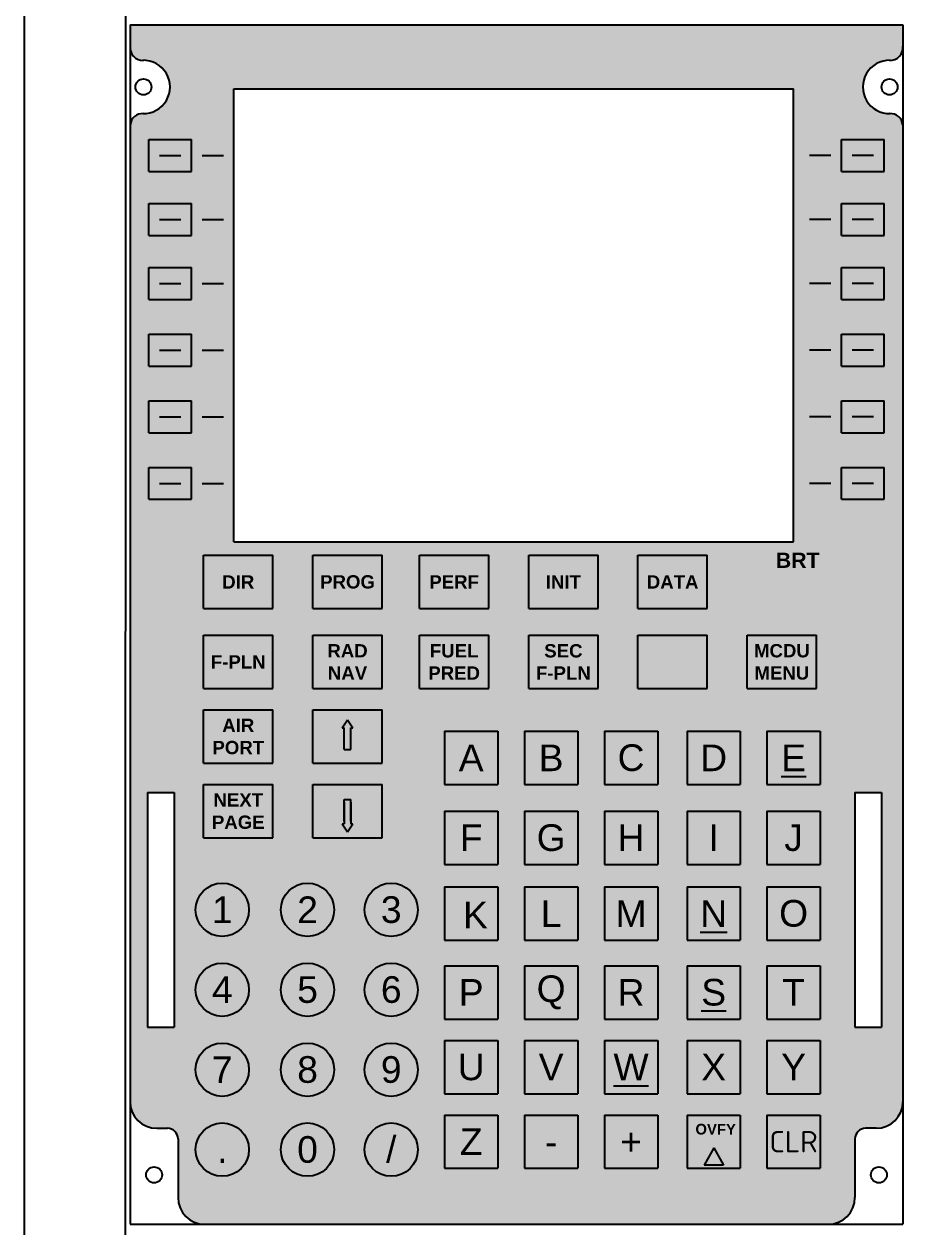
# Model space of a CAD drawing. Header units: millimetres. Extents: x 1492 to 7903, y -55 to 3601.
# Drawn here: x 2244.1 to 2409, y 513.1 to 738.7 of the extents above; entities that cross this region are included whole.
import ezdxf

# ---------------------------------------------------------------- set-up
doc = ezdxf.new("R2010")
doc.units = ezdxf.units.MM
doc.styles.get("Standard").update_dxf_attribs({"font": 'sanss___.ttf'})

msp = doc.modelspace()

# ---------------------------------------------------------------- hatches: boundary and pattern name
at = {"true_color": 0x6d7c87}
h = msp.add_hatch(color=8, dxfattribs=at)
h.dxf.hatch_style = 1
h.paths.add_polyline_path([(2408.95, 719.73, 0.382702), (2406.58, 721.92, -1.025802), (2406.58, 731.91, 0.382702), (2408.95, 734.1), (2408.95, 738.56), (2263.95, 738.56), (2263.95, 734.1, 0.382702), (2266.32, 731.91, -1.025802), (2266.32, 721.92, 0.382702), (2263.95, 719.73), (2263.95, 536.56, 0.414214), (2268.95, 531.56), (2270.95, 531.56, -0.414214), (2272.95, 529.56), (2272.95, 518.56, 0.414214), (2277.95, 513.56), (2394.95, 513.56, 0.414214), (2399.95, 518.56), (2399.95, 529.56, -0.414214), (2401.95, 531.56), (2403.95, 531.56, 0.414214), (2408.95, 536.56)])
h.paths.add_polyline_path([(2277.75, 639.06), (2290.75, 639.06), (2290.75, 629.06), (2277.75, 629.06)], flags=16)
h.paths.add_polyline_path([(2267.45, 649.56), (2267.45, 655.56), (2275.45, 655.56), (2275.45, 649.56)], flags=16)
h.paths.add_polyline_path([(2283.45, 641.56), (2283.45, 726.56), (2388.45, 726.56), (2388.45, 641.56)], flags=16)
h.paths.add_polyline_path([(2277.75, 624.06), (2290.75, 624.06), (2290.75, 614.06), (2277.75, 614.06)], flags=16)
h.paths.add_polyline_path([(2267.45, 662.06), (2267.45, 668.06), (2275.45, 668.06), (2275.45, 662.06)], flags=16)
h.paths.add_polyline_path([(2298.25, 639.06), (2311.25, 639.06), (2311.25, 629.06), (2298.25, 629.06)], flags=16)
h.paths.add_polyline_path([(2277.75, 610.06), (2290.75, 610.06), (2290.75, 600.06), (2277.75, 600.06)], flags=16)
h.paths.add_polyline_path([(2298.25, 624.06), (2311.25, 624.06), (2311.25, 614.06), (2298.25, 614.06)], flags=16)
h.paths.add_polyline_path([(2267.45, 674.56), (2267.45, 680.56), (2275.45, 680.56), (2275.45, 674.56)], flags=16)
h.paths.add_polyline_path([(2298.25, 610.06), (2311.25, 610.06), (2311.25, 600.06), (2298.25, 600.06)], flags=16)
h.paths.add_polyline_path([(2277.75, 596.06), (2290.75, 596.06), (2290.75, 586.06), (2277.75, 586.06)], flags=16)
h.paths.add_polyline_path([(2272.25, 594.56), (2272.25, 550.56), (2267.25, 550.56), (2267.25, 594.56)], flags=16)
h.paths.add_polyline_path([(2304.76, 608.19), (2305.77, 606.7), (2305.39, 606.7), (2305.39, 602.65), (2304.13, 602.65), (2304.13, 606.7), (2303.75, 606.7)], flags=0)
h.paths.add_polyline_path([(2267.45, 687.06), (2267.45, 693.06), (2275.45, 693.06), (2275.45, 687.06)], flags=16)
h.paths.add_polyline_path([(2318.25, 639.06), (2331.25, 639.06), (2331.25, 629.06), (2318.25, 629.06)], flags=16)
h.paths.add_polyline_path([(2318.25, 624.06), (2331.25, 624.06), (2331.25, 614.06), (2318.25, 614.06)], flags=16)
h.paths.add_polyline_path([(2298.25, 596.06), (2311.25, 596.06), (2311.25, 586.06), (2298.25, 586.06)], flags=16)
h.paths.add_polyline_path([(2304.13, 593.23), (2305.38, 593.23), (2305.38, 589.18), (2305.38, 588.68), (2305.77, 588.68), (2304.75, 587.19), (2303.74, 588.68), (2304.13, 588.68), (2304.13, 592.73)], flags=0)
h.paths.add_polyline_path([(2267.45, 699.06), (2267.45, 705.06), (2275.45, 705.06), (2275.45, 699.06)], flags=16)
h.paths.add_polyline_path([(2322.95, 606.06), (2332.95, 606.06), (2332.95, 596.06), (2322.95, 596.06)], flags=16)
h.paths.add_polyline_path([(2286.25, 572.56, -1), (2276.25, 572.56, -1)], flags=16)
h.paths.add_polyline_path([(2302.25, 572.56, -1), (2292.25, 572.56, -1)], flags=16)
h.paths.add_polyline_path([(2338.75, 639.06), (2351.75, 639.06), (2351.75, 629.06), (2338.75, 629.06)], flags=16)
h.paths.add_polyline_path([(2338.75, 624.06), (2351.75, 624.06), (2351.75, 614.06), (2338.75, 614.06)], flags=16)
h.paths.add_polyline_path([(2322.95, 591.06), (2332.95, 591.06), (2332.95, 581.06), (2322.95, 581.06)], flags=16)
h.paths.add_polyline_path([(2267.45, 711.06), (2267.45, 717.06), (2275.45, 717.06), (2275.45, 711.06)], flags=16)
h.paths.add_polyline_path([(2317.95, 572.56, -1), (2307.95, 572.56, -1)], flags=16)
h.paths.add_polyline_path([(2337.95, 606.06), (2347.95, 606.06), (2347.95, 596.06), (2337.95, 596.06)], flags=16)
h.paths.add_polyline_path([(2286.25, 557.56, -1), (2276.25, 557.56, -1)], flags=16)
h.paths.add_polyline_path([(2302.25, 557.56, -1), (2292.25, 557.56, -1)], flags=16)
h.paths.add_polyline_path([(2322.95, 576.86), (2332.95, 576.86), (2332.95, 566.86), (2322.95, 566.86)], flags=16)
h.paths.add_polyline_path([(2337.95, 591.06), (2347.95, 591.06), (2347.95, 581.06), (2337.95, 581.06)], flags=16)
h.paths.add_polyline_path([(2317.95, 557.56, -1), (2307.95, 557.56, -1)], flags=16)
h.paths.add_polyline_path([(2352.95, 606.06), (2362.95, 606.06), (2362.95, 596.06), (2352.95, 596.06)], flags=16)
h.paths.add_polyline_path([(2359.25, 639.06), (2372.25, 639.06), (2372.25, 629.06), (2359.25, 629.06)], flags=16)
h.paths.add_polyline_path([(2359.25, 624.06), (2372.25, 624.06), (2372.25, 614.06), (2359.25, 614.06)], flags=16)
h.paths.add_polyline_path([(2286.25, 542.56, -1), (2276.25, 542.56, -1)], flags=16)
h.paths.add_polyline_path([(2337.95, 576.86), (2347.95, 576.86), (2347.95, 566.86), (2337.95, 566.86)], flags=16)
h.paths.add_polyline_path([(2322.95, 562.06), (2332.95, 562.06), (2332.95, 552.06), (2322.95, 552.06)], flags=16)
h.paths.add_polyline_path([(2302.25, 542.56, -1), (2292.25, 542.56, -1)], flags=16)
h.paths.add_polyline_path([(2352.95, 591.06), (2362.95, 591.06), (2362.95, 581.06), (2352.95, 581.06)], flags=16)
h.paths.add_polyline_path([(2317.95, 542.56, -1), (2307.95, 542.56, -1)], flags=16)
h.paths.add_polyline_path([(2337.95, 562.06), (2347.95, 562.06), (2347.95, 552.06), (2337.95, 552.06)], flags=16)
h.paths.add_polyline_path([(2352.95, 576.86), (2362.95, 576.86), (2362.95, 566.86), (2352.95, 566.86)], flags=16)
h.paths.add_polyline_path([(2368.45, 606.06), (2378.45, 606.06), (2378.45, 596.06), (2368.45, 596.06)], flags=16)
h.paths.add_polyline_path([(2322.95, 548.06), (2332.95, 548.06), (2332.95, 538.06), (2322.95, 538.06)], flags=16)
h.paths.add_polyline_path([(2286.25, 527.56, -1), (2276.25, 527.56, -1)], flags=16)
h.paths.add_polyline_path([(2368.45, 591.06), (2378.45, 591.06), (2378.45, 581.06), (2368.45, 581.06)], flags=16)
h.paths.add_polyline_path([(2302.25, 527.56, -1), (2292.25, 527.56, -1)], flags=16)
h.paths.add_polyline_path([(2379.75, 624.06), (2392.75, 624.06), (2392.75, 614.06), (2379.75, 614.06)], flags=16)
h.paths.add_polyline_path([(2352.95, 562.06), (2362.95, 562.06), (2362.95, 552.06), (2352.95, 552.06)], flags=16)
h.paths.add_polyline_path([(2337.95, 548.06), (2347.95, 548.06), (2347.95, 538.06), (2337.95, 538.06)], flags=16)
h.paths.add_polyline_path([(2317.95, 527.56, -1), (2307.95, 527.56, -1)], flags=16)
h.paths.add_polyline_path([(2368.45, 576.86), (2378.45, 576.86), (2378.45, 566.86), (2368.45, 566.86)], flags=16)
h.paths.add_polyline_path([(2322.95, 534.06), (2332.95, 534.06), (2332.95, 524.06), (2322.95, 524.06)], flags=16)
h.paths.add_polyline_path([(2383.45, 606.06), (2393.45, 606.06), (2393.45, 596.06), (2383.45, 596.06)], flags=16)
h.paths.add_polyline_path([(2352.95, 548.06), (2362.95, 548.06), (2362.95, 538.06), (2352.95, 538.06)], flags=16)
h.paths.add_polyline_path([(2383.45, 591.06), (2393.45, 591.06), (2393.45, 581.06), (2383.45, 581.06)], flags=16)
h.paths.add_polyline_path([(2368.45, 562.06), (2378.45, 562.06), (2378.45, 552.06), (2368.45, 552.06)], flags=16)
h.paths.add_polyline_path([(2337.95, 534.06), (2347.95, 534.06), (2347.95, 524.06), (2337.95, 524.06)], flags=16)
h.paths.add_polyline_path([(2397.45, 649.56), (2397.45, 655.56), (2405.45, 655.56), (2405.45, 649.56)], flags=16)
h.paths.add_polyline_path([(2383.45, 576.86), (2393.45, 576.86), (2393.45, 566.86), (2383.45, 566.86)], flags=16)
h.paths.add_polyline_path([(2397.45, 662.06), (2397.45, 668.06), (2405.45, 668.06), (2405.45, 662.06)], flags=16)
h.paths.add_polyline_path([(2397.45, 674.56), (2397.45, 680.56), (2405.45, 680.56), (2405.45, 674.56)], flags=16)
h.paths.add_polyline_path([(2352.95, 534.06), (2362.95, 534.06), (2362.95, 524.06), (2352.95, 524.06)], flags=16)
h.paths.add_polyline_path([(2368.45, 548.06), (2378.45, 548.06), (2378.45, 538.06), (2368.45, 538.06)], flags=16)
h.paths.add_polyline_path([(2397.45, 687.06), (2397.45, 693.06), (2405.45, 693.06), (2405.45, 687.06)], flags=16)
h.paths.add_polyline_path([(2383.45, 562.06), (2393.45, 562.06), (2393.45, 552.06), (2383.45, 552.06)], flags=16)
h.paths.add_polyline_path([(2399.95, 594.56), (2404.95, 594.56), (2404.95, 550.56), (2399.95, 550.56)], flags=16)
h.paths.add_polyline_path([(2397.45, 699.06), (2397.45, 705.06), (2405.45, 705.06), (2405.45, 699.06)], flags=16)
h.paths.add_polyline_path([(2368.45, 534.06), (2378.45, 534.06), (2378.45, 524.06), (2368.45, 524.06)], flags=16)
h.paths.add_polyline_path([(2383.45, 548.06), (2393.45, 548.06), (2393.45, 538.06), (2383.45, 538.06)], flags=16)
h.paths.add_polyline_path([(2397.45, 711.06), (2397.45, 717.06), (2405.45, 717.06), (2405.45, 711.06)], flags=16)
at = {"true_color": 0x000000}
h = msp.add_hatch(color=18, dxfattribs=at)
h.dxf.hatch_style = 1
h.paths.add_polyline_path([(2275.45, 655.56), (2267.45, 655.56), (2267.45, 649.56), (2275.45, 649.56)])
h.paths.add_polyline_path([(2275.45, 668.06), (2267.45, 668.06), (2267.45, 662.06), (2275.45, 662.06)])
h.paths.add_polyline_path([(2275.45, 680.56), (2267.45, 680.56), (2267.45, 674.56), (2275.45, 674.56)])
h.paths.add_polyline_path([(2275.45, 693.06), (2267.45, 693.06), (2267.45, 687.06), (2275.45, 687.06)])
h.paths.add_polyline_path([(2275.45, 705.06), (2267.45, 705.06), (2267.45, 699.06), (2275.45, 699.06)])
h.paths.add_polyline_path([(2275.45, 717.06), (2267.45, 717.06), (2267.45, 711.06), (2275.45, 711.06)])
h.paths.add_polyline_path([(2405.45, 717.06), (2397.45, 717.06), (2397.45, 711.06), (2405.45, 711.06)])
h.paths.add_polyline_path([(2405.45, 705.06), (2397.45, 705.06), (2397.45, 699.06), (2405.45, 699.06)])
h.paths.add_polyline_path([(2405.45, 693.06), (2397.45, 693.06), (2397.45, 687.06), (2405.45, 687.06)])
h.paths.add_polyline_path([(2405.45, 680.56), (2397.45, 680.56), (2397.45, 674.56), (2405.45, 674.56)])
h.paths.add_polyline_path([(2405.45, 668.06), (2397.45, 668.06), (2397.45, 662.06), (2405.45, 662.06)])
h.paths.add_polyline_path([(2405.45, 655.56), (2397.45, 655.56), (2397.45, 649.56), (2405.45, 649.56)])
h = msp.add_hatch(color=18, dxfattribs=at)
h.dxf.hatch_style = 1
h.paths.add_polyline_path([(2276.25, 527.56, 1), (2286.25, 527.56, 1)])
h.paths.add_polyline_path([(2292.25, 527.56, 1), (2302.25, 527.56, 1)])
h.paths.add_polyline_path([(2292.25, 542.56, 1), (2302.25, 542.56, 1)])
h.paths.add_polyline_path([(2276.25, 542.56, 1), (2286.25, 542.56, 1)])
h.paths.add_polyline_path([(2286.25, 557.56, 1), (2276.25, 557.56, 1)])
h.paths.add_polyline_path([(2302.25, 557.56, 1), (2292.25, 557.56, 1)])
h.paths.add_polyline_path([(2317.95, 557.56, 1), (2307.95, 557.56, 1)])
h.paths.add_polyline_path([(2317.95, 542.56, 1), (2307.95, 542.56, 1)])
h.paths.add_polyline_path([(2307.95, 527.56, 1), (2317.95, 527.56, 1)])
h.paths.add_polyline_path([(2307.95, 572.56, 1), (2317.95, 572.56, 1)])
h.paths.add_polyline_path([(2292.25, 572.56, 1), (2302.25, 572.56, 1)])
h.paths.add_polyline_path([(2276.25, 572.56, 1), (2286.25, 572.56, 1)])
h.paths.add_polyline_path([(2311.25, 596.06), (2298.25, 596.06), (2298.25, 586.06), (2311.25, 586.06)])
h.paths.add_polyline_path([(2304.13, 592.73), (2304.13, 593.23), (2305.38, 593.23), (2305.38, 589.18), (2305.38, 588.68), (2305.77, 588.68), (2304.75, 587.19), (2303.74, 588.68), (2304.13, 588.68)], flags=16)
h.paths.add_polyline_path([(2290.75, 596.06), (2277.75, 596.06), (2277.75, 586.06), (2290.75, 586.06)])
h.paths.add_polyline_path([(2290.75, 610.06), (2277.75, 610.06), (2277.75, 600.06), (2290.75, 600.06)])
h.paths.add_polyline_path([(2311.25, 610.06), (2298.25, 610.06), (2298.25, 600.06), (2311.25, 600.06)])
h.paths.add_polyline_path([(2303.75, 606.7), (2304.76, 608.19), (2305.77, 606.7), (2305.39, 606.7), (2305.39, 602.65), (2304.13, 602.65), (2304.13, 606.7)], flags=16)
h.paths.add_polyline_path([(2290.75, 624.06), (2277.75, 624.06), (2277.75, 614.06), (2290.75, 614.06)])
h.paths.add_polyline_path([(2311.25, 624.06), (2298.25, 624.06), (2298.25, 614.06), (2311.25, 614.06)])
h.paths.add_polyline_path([(2331.25, 624.06), (2318.25, 624.06), (2318.25, 614.06), (2331.25, 614.06)])
h.paths.add_polyline_path([(2351.75, 624.06), (2338.75, 624.06), (2338.75, 614.06), (2351.75, 614.06)])
h.paths.add_polyline_path([(2372.25, 624.06), (2359.25, 624.06), (2359.25, 614.06), (2372.25, 614.06)])
h.paths.add_polyline_path([(2392.75, 624.06), (2379.75, 624.06), (2379.75, 614.06), (2392.75, 614.06)])
h.paths.add_polyline_path([(2372.25, 639.06), (2359.25, 639.06), (2359.25, 629.06), (2372.25, 629.06)])
h.paths.add_polyline_path([(2351.75, 639.06), (2338.75, 639.06), (2338.75, 629.06), (2351.75, 629.06)])
h.paths.add_polyline_path([(2331.25, 639.06), (2318.25, 639.06), (2318.25, 629.06), (2331.25, 629.06)])
h.paths.add_polyline_path([(2311.25, 639.06), (2298.25, 639.06), (2298.25, 629.06), (2311.25, 629.06)])
h.paths.add_polyline_path([(2290.75, 639.06), (2277.75, 639.06), (2277.75, 629.06), (2290.75, 629.06)])
h.paths.add_polyline_path([(2332.95, 606.06), (2322.95, 606.06), (2322.95, 596.06), (2332.95, 596.06)])
h.paths.add_polyline_path([(2347.95, 606.06), (2337.95, 606.06), (2337.95, 596.06), (2347.95, 596.06)])
h.paths.add_polyline_path([(2362.95, 606.06), (2352.95, 606.06), (2352.95, 596.06), (2362.95, 596.06)])
h.paths.add_polyline_path([(2378.45, 606.06), (2368.45, 606.06), (2368.45, 596.06), (2378.45, 596.06)])
h.paths.add_polyline_path([(2393.45, 606.06), (2383.45, 606.06), (2383.45, 596.06), (2393.45, 596.06)])
h.paths.add_polyline_path([(2393.45, 591.06), (2383.45, 591.06), (2383.45, 581.06), (2393.45, 581.06)])
h.paths.add_polyline_path([(2378.45, 591.06), (2368.45, 591.06), (2368.45, 581.06), (2378.45, 581.06)])
h.paths.add_polyline_path([(2362.95, 591.06), (2352.95, 591.06), (2352.95, 581.06), (2362.95, 581.06)])
h.paths.add_polyline_path([(2347.95, 591.06), (2337.95, 591.06), (2337.95, 581.06), (2347.95, 581.06)])
h.paths.add_polyline_path([(2332.95, 591.06), (2322.95, 591.06), (2322.95, 581.06), (2332.95, 581.06)])
h.paths.add_polyline_path([(2332.95, 576.86), (2322.95, 576.86), (2322.95, 566.86), (2332.95, 566.86)])
h.paths.add_polyline_path([(2347.95, 576.86), (2337.95, 576.86), (2337.95, 566.86), (2347.95, 566.86)])
h.paths.add_polyline_path([(2362.95, 576.86), (2352.95, 576.86), (2352.95, 566.86), (2362.95, 566.86)])
h.paths.add_polyline_path([(2378.45, 576.86), (2368.45, 576.86), (2368.45, 566.86), (2378.45, 566.86)])
h.paths.add_polyline_path([(2393.45, 576.86), (2383.45, 576.86), (2383.45, 566.86), (2393.45, 566.86)])
h.paths.add_polyline_path([(2393.45, 562.06), (2383.45, 562.06), (2383.45, 552.06), (2393.45, 552.06)])
h.paths.add_polyline_path([(2393.45, 548.06), (2383.45, 548.06), (2383.45, 538.06), (2393.45, 538.06)])
h.paths.add_polyline_path([(2378.45, 548.06), (2368.45, 548.06), (2368.45, 538.06), (2378.45, 538.06)])
h.paths.add_polyline_path([(2378.45, 534.06), (2368.45, 534.06), (2368.45, 524.06), (2378.45, 524.06)])
h.paths.add_polyline_path([(2373.45, 527.92), (2375.27, 524.62), (2371.64, 524.62)], flags=16)
h.paths.add_polyline_path([(2362.95, 534.06), (2352.95, 534.06), (2352.95, 524.06), (2362.95, 524.06)])
h.paths.add_polyline_path([(2347.95, 534.06), (2337.95, 534.06), (2337.95, 524.06), (2347.95, 524.06)])
h.paths.add_polyline_path([(2332.95, 534.06), (2322.95, 534.06), (2322.95, 524.06), (2332.95, 524.06)])
h.paths.add_polyline_path([(2332.95, 548.06), (2322.95, 548.06), (2322.95, 538.06), (2332.95, 538.06)])
h.paths.add_polyline_path([(2347.95, 548.06), (2337.95, 548.06), (2337.95, 538.06), (2347.95, 538.06)])
h.paths.add_polyline_path([(2362.95, 548.06), (2352.95, 548.06), (2352.95, 538.06), (2362.95, 538.06)])
h.paths.add_polyline_path([(2362.95, 562.06), (2352.95, 562.06), (2352.95, 552.06), (2362.95, 552.06)])
h.paths.add_polyline_path([(2347.95, 562.06), (2337.95, 562.06), (2337.95, 552.06), (2347.95, 552.06)])
h.paths.add_polyline_path([(2332.95, 562.06), (2322.95, 562.06), (2322.95, 552.06), (2332.95, 552.06)])
h.paths.add_polyline_path([(2378.45, 562.06), (2368.45, 562.06), (2368.45, 552.06), (2378.45, 552.06)])
h.paths.add_polyline_path([(2393.45, 534.06), (2383.45, 534.06), (2383.45, 524.06), (2393.45, 524.06)])
at = {"true_color": 0xffffff}
h = msp.add_hatch(color=7, dxfattribs=at)
h.paths.add_polyline_path([(2304.13, 602.65), (2305.39, 602.65), (2305.39, 606.7), (2305.77, 606.7), (2304.76, 608.19), (2303.75, 606.7), (2304.13, 606.7)], flags=0)
h.paths.add_polyline_path([(2304.13, 602.65), (2305.39, 602.65), (2305.39, 606.7), (2305.77, 606.7), (2304.76, 608.19), (2303.75, 606.7), (2304.13, 606.7)], flags=16)
h.paths.add_polyline_path([(2304.13, 602.65), (2305.39, 602.65), (2305.39, 606.7), (2305.77, 606.7), (2304.76, 608.19), (2303.75, 606.7), (2304.13, 606.7)])
edge = h.paths.add_edge_path()
edge.add_line((2304.13, 592.73), (2304.13, 588.68))
edge.add_line((2304.13, 593.23), (2305.38, 593.23))
edge.add_line((2304.13, 589.18), (2304.13, 593.23))
edge.add_line((2305.38, 592.73), (2305.38, 588.68))
edge.add_line((2305.38, 589.18), (2305.38, 593.23))
edge.add_line((2305.38, 588.68), (2305.77, 588.68))
edge.add_line((2304.75, 587.19), (2305.77, 588.68))
edge.add_line((2303.74, 588.68), (2304.75, 587.19))
edge.add_line((2303.74, 588.68), (2304.13, 588.68))
msp.add_hatch(color=7, dxfattribs=at).paths.add_polyline_path([(2304.13, 589.18), (2304.13, 588.68), (2303.74, 588.68), (2304.75, 587.19), (2305.77, 588.68), (2305.38, 588.68), (2305.38, 592.73), (2305.38, 593.23), (2304.13, 593.23)])
at = {"true_color": 0xfeffff}
msp.add_hatch(color=7, dxfattribs=at).paths.add_polyline_path([(2375.27, 524.62), (2373.45, 527.92), (2371.64, 524.62)])

# ---------------------------------------------------------------- linework, layer by layer
at = {"color": 18, "true_color": 0x000000}
for p, q in [((2244.06, 230.22), (2244.16, 741.81)), ((2263.06, 230.22), (2263.16, 741.81)), ((2263.95, 738.56), (2408.95, 738.56)), ((2263.95, 738.56), (2263.95, 513.56)), ((2408.95, 738.56), (2408.95, 513.56)), ((2283.45, 726.56), (2388.45, 726.56)), ((2283.45, 641.56), (2283.45, 726.56)), ((2388.45, 641.56), (2388.45, 726.56)), ((2267.45, 711.06), (2267.45, 717.06)), ((2267.45, 717.06), (2275.45, 717.06)), ((2275.45, 711.06), (2275.45, 717.06)), ((2397.45, 711.06), (2397.45, 717.06)), ((2397.45, 717.06), (2405.45, 717.06)), ((2405.45, 711.06), (2405.45, 717.06)), ((2267.45, 711.06), (2275.45, 711.06)), ((2397.45, 711.06), (2405.45, 711.06)), ((2267.45, 699.06), (2267.45, 705.06)), ((2267.45, 705.06), (2275.45, 705.06)), ((2275.45, 699.06), (2275.45, 705.06)), ((2397.45, 699.06), (2397.45, 705.06)), ((2397.45, 705.06), (2405.45, 705.06)), ((2405.45, 699.06), (2405.45, 705.06)), ((2267.45, 699.06), (2275.45, 699.06)), ((2397.45, 699.06), (2405.45, 699.06)), ((2267.45, 687.06), (2267.45, 693.06)), ((2267.45, 693.06), (2275.45, 693.06)), ((2275.45, 687.06), (2275.45, 693.06)), ((2397.45, 687.06), (2397.45, 693.06)), ((2397.45, 693.06), (2405.45, 693.06)), ((2405.45, 687.06), (2405.45, 693.06)), ((2267.45, 687.06), (2275.45, 687.06)), ((2397.45, 687.06), (2405.45, 687.06)), ((2267.45, 674.56), (2267.45, 680.56)), ((2267.45, 680.56), (2275.45, 680.56)), ((2275.45, 674.56), (2275.45, 680.56)), ((2397.45, 674.56), (2397.45, 680.56)), ((2397.45, 680.56), (2405.45, 680.56)), ((2405.45, 674.56), (2405.45, 680.56)), ((2267.45, 674.56), (2275.45, 674.56)), ((2397.45, 674.56), (2405.45, 674.56)), ((2267.45, 662.06), (2267.45, 668.06)), ((2267.45, 668.06), (2275.45, 668.06)), ((2275.45, 662.06), (2275.45, 668.06)), ((2397.45, 662.06), (2397.45, 668.06)), ((2397.45, 668.06), (2405.45, 668.06)), ((2405.45, 662.06), (2405.45, 668.06)), ((2267.45, 662.06), (2275.45, 662.06)), ((2397.45, 662.06), (2405.45, 662.06)), ((2267.45, 649.56), (2267.45, 655.56)), ((2267.45, 655.56), (2275.45, 655.56)), ((2275.45, 649.56), (2275.45, 655.56)), ((2397.45, 649.56), (2397.45, 655.56)), ((2397.45, 655.56), (2405.45, 655.56)), ((2405.45, 649.56), (2405.45, 655.56)), ((2267.45, 649.56), (2275.45, 649.56)), ((2397.45, 649.56), (2405.45, 649.56)), ((2283.45, 641.56), (2388.45, 641.56)), ((2277.75, 629.06), (2277.75, 639.06)), ((2277.75, 639.06), (2290.75, 639.06)), ((2290.75, 629.06), (2290.75, 639.06)), ((2298.25, 629.06), (2298.25, 639.06)), ((2298.25, 639.06), (2311.25, 639.06)), ((2311.25, 629.06), (2311.25, 639.06)), ((2318.25, 629.06), (2318.25, 639.06)), ((2318.25, 639.06), (2331.25, 639.06)), ((2331.25, 629.06), (2331.25, 639.06)), ((2338.75, 629.06), (2338.75, 639.06)), ((2338.75, 639.06), (2351.75, 639.06)), ((2351.75, 629.06), (2351.75, 639.06)), ((2359.25, 629.06), (2359.25, 639.06)), ((2359.25, 639.06), (2372.25, 639.06)), ((2372.25, 629.06), (2372.25, 639.06)), ((2277.75, 629.06), (2290.75, 629.06)), ((2298.25, 629.06), (2311.25, 629.06)), ((2318.25, 629.06), (2331.25, 629.06)), ((2338.75, 629.06), (2351.75, 629.06)), ((2359.25, 629.06), (2372.25, 629.06)), ((2277.75, 614.06), (2277.75, 624.06)), ((2277.75, 624.06), (2290.75, 624.06)), ((2290.75, 614.06), (2290.75, 624.06)), ((2298.25, 614.06), (2298.25, 624.06)), ((2298.25, 624.06), (2311.25, 624.06)), ((2311.25, 614.06), (2311.25, 624.06)), ((2318.25, 614.06), (2318.25, 624.06)), ((2318.25, 624.06), (2331.25, 624.06)), ((2331.25, 614.06), (2331.25, 624.06)), ((2338.75, 614.06), (2338.75, 624.06)), ((2338.75, 624.06), (2351.75, 624.06)), ((2351.75, 614.06), (2351.75, 624.06)), ((2359.25, 614.06), (2359.25, 624.06)), ((2359.25, 624.06), (2372.25, 624.06)), ((2372.25, 614.06), (2372.25, 624.06)), ((2379.75, 614.06), (2379.75, 624.06)), ((2379.75, 624.06), (2392.75, 624.06)), ((2392.75, 614.06), (2392.75, 624.06)), ((2277.75, 614.06), (2290.75, 614.06)), ((2298.25, 614.06), (2311.25, 614.06)), ((2318.25, 614.06), (2331.25, 614.06)), ((2338.75, 614.06), (2351.75, 614.06)), ((2359.25, 614.06), (2372.25, 614.06)), ((2379.75, 614.06), (2392.75, 614.06)), ((2277.75, 600.06), (2277.75, 610.06)), ((2277.75, 610.06), (2290.75, 610.06)), ((2290.75, 600.06), (2290.75, 610.06)), ((2298.25, 600.06), (2298.25, 610.06)), ((2298.25, 610.06), (2311.25, 610.06)), ((2311.25, 600.06), (2311.25, 610.06)), ((2303.75, 606.7), (2304.76, 608.19)), ((2304.76, 608.19), (2305.77, 606.7)), ((2303.75, 606.7), (2304.13, 606.7)), ((2304.13, 602.65), (2304.13, 606.7)), ((2305.39, 606.7), (2305.77, 606.7)), ((2305.39, 602.65), (2305.39, 606.7)), ((2322.95, 606.06), (2322.95, 596.06)), ((2322.95, 606.06), (2332.95, 606.06)), ((2332.95, 606.06), (2332.95, 596.06)), ((2337.95, 606.06), (2337.95, 596.06)), ((2337.95, 606.06), (2347.95, 606.06)), ((2347.95, 606.06), (2347.95, 596.06)), ((2352.95, 606.06), (2352.95, 596.06)), ((2352.95, 606.06), (2362.95, 606.06)), ((2362.95, 606.06), (2362.95, 596.06)), ((2368.45, 606.06), (2368.45, 596.06)), ((2368.45, 606.06), (2378.45, 606.06)), ((2378.45, 606.06), (2378.45, 596.06)), ((2383.45, 606.06), (2383.45, 596.06)), ((2383.45, 606.06), (2393.45, 606.06)), ((2393.45, 606.06), (2393.45, 596.06)), ((2304.13, 602.65), (2305.39, 602.65)), ((2277.75, 600.06), (2290.75, 600.06)), ((2298.25, 600.06), (2311.25, 600.06)), ((2277.75, 586.06), (2277.75, 596.06)), ((2277.75, 596.06), (2290.75, 596.06)), ((2290.75, 586.06), (2290.75, 596.06)), ((2298.25, 586.06), (2298.25, 596.06)), ((2298.25, 596.06), (2311.25, 596.06)), ((2311.25, 586.06), (2311.25, 596.06)), ((2322.95, 596.06), (2332.95, 596.06)), ((2337.95, 596.06), (2347.95, 596.06)), ((2352.95, 596.06), (2362.95, 596.06)), ((2368.45, 596.06), (2378.45, 596.06)), ((2383.45, 596.06), (2393.45, 596.06)), ((2267.25, 594.56), (2272.25, 594.56)), ((2267.25, 594.56), (2267.25, 550.56)), ((2272.25, 594.56), (2272.25, 550.56)), ((2399.95, 594.56), (2404.95, 594.56)), ((2399.95, 594.56), (2399.95, 550.56)), ((2404.95, 594.56), (2404.95, 550.56)), ((2304.13, 589.18), (2304.13, 593.23)), ((2304.13, 593.23), (2305.38, 593.23)), ((2304.13, 592.73), (2304.13, 588.68)), ((2305.38, 589.18), (2305.38, 593.23)), ((2305.38, 592.73), (2305.38, 588.68)), ((2322.95, 591.06), (2322.95, 581.06)), ((2322.95, 591.06), (2332.95, 591.06)), ((2332.95, 591.06), (2332.95, 581.06)), ((2337.95, 591.06), (2337.95, 581.06)), ((2337.95, 591.06), (2347.95, 591.06)), ((2347.95, 591.06), (2347.95, 581.06)), ((2352.95, 591.06), (2352.95, 581.06)), ((2352.95, 591.06), (2362.95, 591.06)), ((2362.95, 591.06), (2362.95, 581.06)), ((2368.45, 591.06), (2368.45, 581.06)), ((2368.45, 591.06), (2378.45, 591.06)), ((2378.45, 591.06), (2378.45, 581.06)), ((2383.45, 591.06), (2383.45, 581.06)), ((2383.45, 591.06), (2393.45, 591.06)), ((2393.45, 591.06), (2393.45, 581.06)), ((2303.74, 588.68), (2304.13, 588.68)), ((2303.74, 588.68), (2304.75, 587.19)), ((2304.75, 587.19), (2305.77, 588.68)), ((2305.38, 588.68), (2305.77, 588.68)), ((2277.75, 586.06), (2290.75, 586.06)), ((2298.25, 586.06), (2311.25, 586.06)), ((2322.95, 581.06), (2332.95, 581.06)), ((2337.95, 581.06), (2347.95, 581.06)), ((2352.95, 581.06), (2362.95, 581.06)), ((2368.45, 581.06), (2378.45, 581.06)), ((2383.45, 581.06), (2393.45, 581.06)), ((2322.95, 576.86), (2322.95, 566.86)), ((2322.95, 576.86), (2332.95, 576.86)), ((2332.95, 576.86), (2332.95, 566.86)), ((2337.95, 576.86), (2337.95, 566.86)), ((2337.95, 576.86), (2347.95, 576.86)), ((2347.95, 576.86), (2347.95, 566.86)), ((2352.95, 576.86), (2352.95, 566.86)), ((2352.95, 576.86), (2362.95, 576.86)), ((2362.95, 576.86), (2362.95, 566.86)), ((2368.45, 576.86), (2368.45, 566.86)), ((2368.45, 576.86), (2378.45, 576.86)), ((2378.45, 576.86), (2378.45, 566.86)), ((2383.45, 576.86), (2383.45, 566.86)), ((2383.45, 576.86), (2393.45, 576.86)), ((2393.45, 576.86), (2393.45, 566.86)), ((2322.95, 566.86), (2332.95, 566.86)), ((2337.95, 566.86), (2347.95, 566.86)), ((2352.95, 566.86), (2362.95, 566.86)), ((2368.45, 566.86), (2378.45, 566.86)), ((2383.45, 566.86), (2393.45, 566.86)), ((2322.95, 562.06), (2322.95, 552.06)), ((2322.95, 562.06), (2332.95, 562.06)), ((2332.95, 562.06), (2332.95, 552.06)), ((2337.95, 562.06), (2337.95, 552.06)), ((2337.95, 562.06), (2347.95, 562.06)), ((2347.95, 562.06), (2347.95, 552.06)), ((2352.95, 562.06), (2352.95, 552.06)), ((2352.95, 562.06), (2362.95, 562.06)), ((2362.95, 562.06), (2362.95, 552.06)), ((2368.45, 562.06), (2368.45, 552.06)), ((2368.45, 562.06), (2378.45, 562.06)), ((2378.45, 562.06), (2378.45, 552.06)), ((2383.45, 562.06), (2383.45, 552.06)), ((2383.45, 562.06), (2393.45, 562.06)), ((2393.45, 562.06), (2393.45, 552.06)), ((2322.95, 552.06), (2332.95, 552.06)), ((2337.95, 552.06), (2347.95, 552.06)), ((2352.95, 552.06), (2362.95, 552.06)), ((2368.45, 552.06), (2378.45, 552.06)), ((2383.45, 552.06), (2393.45, 552.06)), ((2267.25, 550.56), (2272.25, 550.56)), ((2399.95, 550.56), (2404.95, 550.56)), ((2322.95, 548.06), (2322.95, 538.06)), ((2322.95, 548.06), (2332.95, 548.06)), ((2332.95, 548.06), (2332.95, 538.06)), ((2337.95, 548.06), (2337.95, 538.06)), ((2337.95, 548.06), (2347.95, 548.06)), ((2347.95, 548.06), (2347.95, 538.06)), ((2352.95, 548.06), (2352.95, 538.06)), ((2352.95, 548.06), (2362.95, 548.06)), ((2362.95, 548.06), (2362.95, 538.06)), ((2368.45, 548.06), (2368.45, 538.06)), ((2368.45, 548.06), (2378.45, 548.06)), ((2378.45, 548.06), (2378.45, 538.06)), ((2383.45, 548.06), (2383.45, 538.06)), ((2383.45, 548.06), (2393.45, 548.06)), ((2393.45, 548.06), (2393.45, 538.06)), ((2322.95, 538.06), (2332.95, 538.06)), ((2337.95, 538.06), (2347.95, 538.06)), ((2352.95, 538.06), (2362.95, 538.06)), ((2368.45, 538.06), (2378.45, 538.06)), ((2383.45, 538.06), (2393.45, 538.06)), ((2322.95, 534.06), (2322.95, 524.06)), ((2322.95, 534.06), (2332.95, 534.06)), ((2332.95, 534.06), (2332.95, 524.06)), ((2337.95, 534.06), (2337.95, 524.06)), ((2337.95, 534.06), (2347.95, 534.06)), ((2347.95, 534.06), (2347.95, 524.06)), ((2352.95, 534.06), (2352.95, 524.06)), ((2352.95, 534.06), (2362.95, 534.06)), ((2362.95, 534.06), (2362.95, 524.06)), ((2368.45, 534.06), (2368.45, 524.06)), ((2368.45, 534.06), (2378.45, 534.06)), ((2378.45, 534.06), (2378.45, 524.06)), ((2383.45, 534.06), (2383.45, 524.06)), ((2383.45, 534.06), (2393.45, 534.06)), ((2393.45, 534.06), (2393.45, 524.06)), ((2268.95, 531.56), (2270.95, 531.56)), ((2403.95, 531.56), (2401.95, 531.56)), ((2272.95, 529.56), (2272.95, 518.56)), ((2399.95, 529.56), (2399.95, 518.56)), ((2322.95, 524.06), (2332.95, 524.06)), ((2337.95, 524.06), (2347.95, 524.06)), ((2352.95, 524.06), (2362.95, 524.06)), ((2368.45, 524.06), (2378.45, 524.06)), ((2383.45, 524.06), (2393.45, 524.06)), ((2263.95, 513.56), (2408.95, 513.56))]:
    msp.add_line(p, q, dxfattribs=at)
at = {"color": 7, "true_color": 0xffffff}
for p, q in [((2269.45, 714.06), (2273.45, 714.06)), ((2395.45, 714.06), (2391.45, 714.06)), ((2403.45, 714.06), (2399.45, 714.06)), ((2269.45, 702.06), (2273.45, 702.06)), ((2395.45, 702.06), (2391.45, 702.06)), ((2403.45, 702.06), (2399.45, 702.06)), ((2269.45, 690.06), (2273.45, 690.06)), ((2395.45, 690.06), (2391.45, 690.06)), ((2403.45, 690.06), (2399.45, 690.06)), ((2269.45, 677.56), (2273.45, 677.56)), ((2395.45, 677.56), (2391.45, 677.56)), ((2403.45, 677.56), (2399.45, 677.56)), ((2269.45, 665.06), (2273.45, 665.06)), ((2395.45, 665.06), (2391.45, 665.06)), ((2403.45, 665.06), (2399.45, 665.06)), ((2269.45, 652.56), (2273.45, 652.56)), ((2395.45, 652.56), (2391.45, 652.56)), ((2403.45, 652.56), (2399.45, 652.56))]:
    msp.add_line(p, q, dxfattribs=at)
at = {"color": 7, "true_color": 0xfeffff}
for p, q in [((2277.45, 714.06), (2281.45, 714.06)), ((2277.45, 702.06), (2281.45, 702.06)), ((2277.45, 690.06), (2281.45, 690.06)), ((2277.45, 677.56), (2281.45, 677.56)), ((2277.45, 665.06), (2281.45, 665.06)), ((2277.45, 652.56), (2281.45, 652.56)), ((2373.45, 527.92), (2371.64, 524.62)), ((2373.45, 527.92), (2375.27, 524.62))]:
    msp.add_line(p, q, dxfattribs=at)
msp.add_lwpolyline([(2375.27, 524.62), (2371.64, 524.62)], dxfattribs=at)
at = {"color": 18, "true_color": 0x000000}
for centre, radius in [((2266.45, 726.92), 1.5), ((2406.45, 726.92), 1.5), ((2281.25, 572.56), 5), ((2297.25, 572.56), 5), ((2312.95, 572.56), 5), ((2281.25, 557.56), 5), ((2297.25, 557.56), 5), ((2312.95, 557.56), 5), ((2281.25, 542.56), 5), ((2297.25, 542.56), 5), ((2312.95, 542.56), 5), ((2281.25, 527.56), 5), ((2297.25, 527.56), 5), ((2312.95, 527.56), 5), ((2268.45, 522.83), 1.5), ((2404.45, 522.83), 1.5)]:
    msp.add_circle(centre, radius, dxfattribs=at)
for centre, radius, start, end in [((2266.36, 734.33), 2.42, 174.548, 272.2397), ((2406.55, 734.33), 2.42, 267.7603, 5.452), ((2266.45, 726.92), 5, 268.5406, 91.4594), ((2406.45, 726.92), 5, 88.5406, 271.4594), ((2266.36, 719.5), 2.42, 87.7603, 172.3611), ((2406.55, 719.5), 2.42, 7.6389, 92.2397), ((2268.95, 536.56), 5, 180, 270), ((2403.95, 536.56), 5, 270, 0), ((2270.95, 529.56), 2, 360, 90), ((2401.95, 529.56), 2, 90, 180), ((2277.95, 518.56), 5, 180, 270), ((2394.95, 518.56), 5, 270, 0)]:
    msp.add_arc(centre, radius, start, end, dxfattribs=at)

# ---------------------------------------------------------------- texts
at = {"color": 7, "true_color": 0xffffff}
for s, insert, char_height, width, attachment_point in [('{\\fSansSerif|b1|i0|c2|p2;BRT}', (2385.12, 639.55), 2.851, 10.8499, 1), ('{\\fSansSerif|b1|i0|c2|p2;DIR}', (2284.25, 634.06), 2.5, 10, 5), ('{\\fSansSerif|b1|i0|c2|p2;PROG}', (2304.75, 634.06), 2.5, 10, 5), ('{\\fSansSerif|b1|i0|c2|p2;PERF}', (2324.75, 634.06), 2.5, 10, 5), ('{\\fSansSerif|b1|i0|c2|p2;INIT}', (2345.25, 634.06), 2.5, 10, 5), ('{\\fSansSerif|b1|i0|c2|p2;DATA}', (2365.75, 634.06), 2.5, 10, 5), ('{\\fSansSerif|b1|i0|c2|p2;RAD\\PNAV}', (2304.75, 619.06), 2.5, 10, 5), ('{\\fSansSerif|b1|i0|c2|p2;FUEL\\PPRED}', (2324.75, 619.06), 2.5, 10, 5), ('{\\fSansSerif|b1|i0|c2|p2;SEC\\PF-PLN}', (2345.25, 619.06), 2.5, 10, 5), ('{\\fSansSerif|b1|i0|c2|p2;MCDU\\PMENU}', (2386.25, 619.06), 2.5, 10, 5), ('{\\fSansSerif|b1|i0|c2|p2;F-PLN}', (2284.25, 619.06), 2.5, 10, 5), ('{\\fSansSerif|b1|i0|c2|p2;AIR\\PPORT}', (2284.25, 605.06), 2.5, 10, 5), ('{\\F;A}', (2327.95, 601.06), 5, 10, 5), ('{\\F;B}', (2342.95, 601.06), 5, 10, 5), ('{\\F;C}', (2357.95, 601.06), 5, 10, 5), ('{\\F;D}', (2373.45, 601.06), 5, 10, 5), ('{\\F;\\LE}', (2388.45, 601.06), 5, 10, 5), ('{\\fSansSerif|b1|i0|c2|p2;NEXT\\PPAGE}', (2284.25, 591.06), 2.5, 10, 5), ('{\\F;F}', (2327.95, 586.06), 5, 10, 5), ('{\\F;G}', (2342.95, 586.06), 5, 10, 5), ('{\\F;H}', (2357.95, 586.06), 5, 10, 5), ('{\\F;I}', (2373.45, 586.06), 5, 10, 5), ('{\\F;J}', (2388.45, 586.06), 5, 10, 5), ('{\\F;1}', (2281.25, 572.56), 5, 10, 5), ('{\\F;2}', (2297.25, 572.56), 5, 10, 5), ('{\\F;3}', (2312.95, 572.56), 5, 10, 5), ('{\\F;K}', (2328.75, 571.57), 5, 10, 5), ('{\\F;L}', (2342.95, 571.86), 5, 10, 5), ('{\\F;M}', (2357.95, 571.86), 5, 10, 5), ('{\\F;\\LN}', (2373.45, 571.86), 5, 10, 5), ('{\\F;O}', (2388.45, 571.86), 5, 10, 5), ('{\\F;4}', (2281.25, 557.56), 5, 10, 5), ('{\\F;5}', (2297.25, 557.56), 5, 10, 5), ('{\\F;6}', (2312.95, 557.56), 5, 10, 5), ('{\\F;Q}', (2342.95, 557.06), 5, 10, 5), ('{\\F;\\LS}', (2373.45, 557.06), 5, 10, 5), ('{\\F;P}', (2327.95, 557.06), 5, 10, 5), ('{\\F;R}', (2357.95, 557.06), 5, 10, 5), ('{\\F;T}', (2388.45, 557.06), 5, 10, 5), ('{\\F;7}', (2281.25, 542.56), 5, 10, 5), ('{\\F;8}', (2297.25, 542.56), 5, 10, 5), ('{\\F;9}', (2312.95, 542.56), 5, 10, 5), ('{\\F;U}', (2327.95, 543.06), 5, 10, 5), ('{\\F;V}', (2342.95, 543.06), 5, 10, 5), ('{\\F;\\LW}', (2357.95, 543.06), 5, 10, 5), ('{\\F;X}', (2373.45, 543.06), 5, 10, 5), ('{\\F;Y}', (2388.45, 543.06), 5, 10, 5), ('/', (2312.95, 527.56), 5, 10, 5), ('{\\F;Z}', (2327.95, 529.06), 5, 10, 5), ('+', (2357.95, 529.06), 5, 10, 5), ('{\\fSansSerif|b1|i0|c2|p2;OVFY}', (2370.02, 532.4), 2, 7.2753, 1), ('{\\Fisocpeur.ttf;CLR}', (2388.45, 529.06), 4, 10, 5), ('{\\F;0}', (2297.25, 527.56), 5, 10, 5), ('-', (2342.95, 529.06), 5, 10, 5), ('{\\F;.}', (2281.25, 527.56), 5, 10, 5)]:
    msp.add_mtext(s, dxfattribs=dict(at, insert=insert, char_height=char_height, width=width, attachment_point=attachment_point))

doc.saveas('drawing.dxf')
